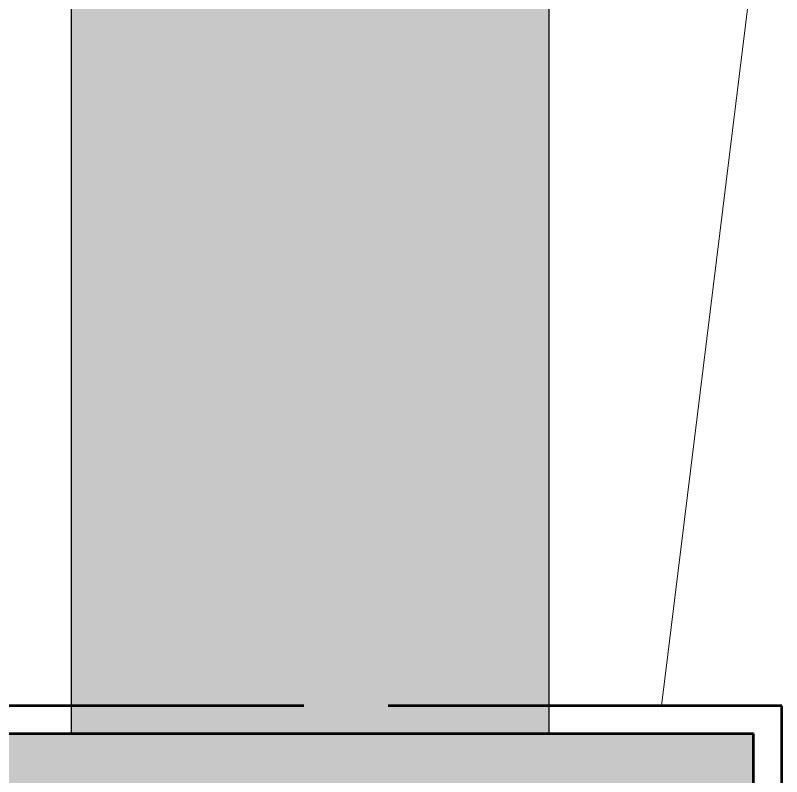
# Model space of a CAD drawing. Header units: millimetres. Extents: x -6738 to 17974, y -5679 to 4356.
# Drawn here: x 14023 to 14985, y 1506 to 2463 of the extents above; entities that cross this region are included whole.
import ezdxf

# ---------------------------------------------------------------- set-up
doc = ezdxf.new("R2010")
doc.units = ezdxf.units.MM
doc.linetypes.add('DASH_494_106', pattern=[599.722222, 493.888889, -105.833333])
for name, color, linetype in [('GEOFAB', 5, 'Continuous'), ('LEADERS', 7, 'Continuous'), ('MANHOLES', 7, 'Continuous'), ('MODULE_ART', 7, 'Continuous'), ('TANK', 7, 'Continuous')]:
    doc.layers.add(name, color=color, linetype=linetype)

# ---------------------------------------------------------------- blocks, each defined once
blk = doc.blocks.new('atlancube_face')
at = {"true_color": 0x000000}
blk.add_solid([(-1.79, -1.79), (1151.79, -1.79), (-1.79, 781.79), (1151.79, 781.79)], dxfattribs=at)

msp = doc.modelspace()

# ---------------------------------------------------------------- linework, layer by layer
at = {"layer": 'GEOFAB', "color": 5, "linetype": 'DASH_494_106', "lineweight": 53}
msp.add_lwpolyline([(-35.28, -35.28), (14985.28, -35.28), (14985.28, 1595.28), (-35.28, 1595.28)], close=True, dxfattribs=at)
at = {"layer": 'LEADERS', "lineweight": 18}
msp.add_line((14962.5, 2632.44), (14834.57, 1595.28), dxfattribs=at)
at = {"layer": 'MANHOLES', "lineweight": 30}
msp.add_lwpolyline([(14093.46, 1560), (14693.46, 1560), (14693.46, 3000), (14093.46, 3000)], close=True, dxfattribs=at)
at = {"layer": 'MANHOLES', "true_color": 0xb8b8b8}
msp.add_solid([(14093.46, 1560), (14693.46, 1560), (14093.46, 3000), (14693.46, 3000)], dxfattribs=at)
at = {"layer": 'TANK', "lineweight": 53}
msp.add_lwpolyline([(0, 0), (14950, 0), (14950, 1560), (0, 1560)], close=True, dxfattribs=at)

# ---------------------------------------------------------------- block references
at = {"layer": 'MODULE_ART'}
msp.add_blockref('atlancube_face', (13800, 780), dxfattribs=at)

doc.saveas('drawing.dxf')
